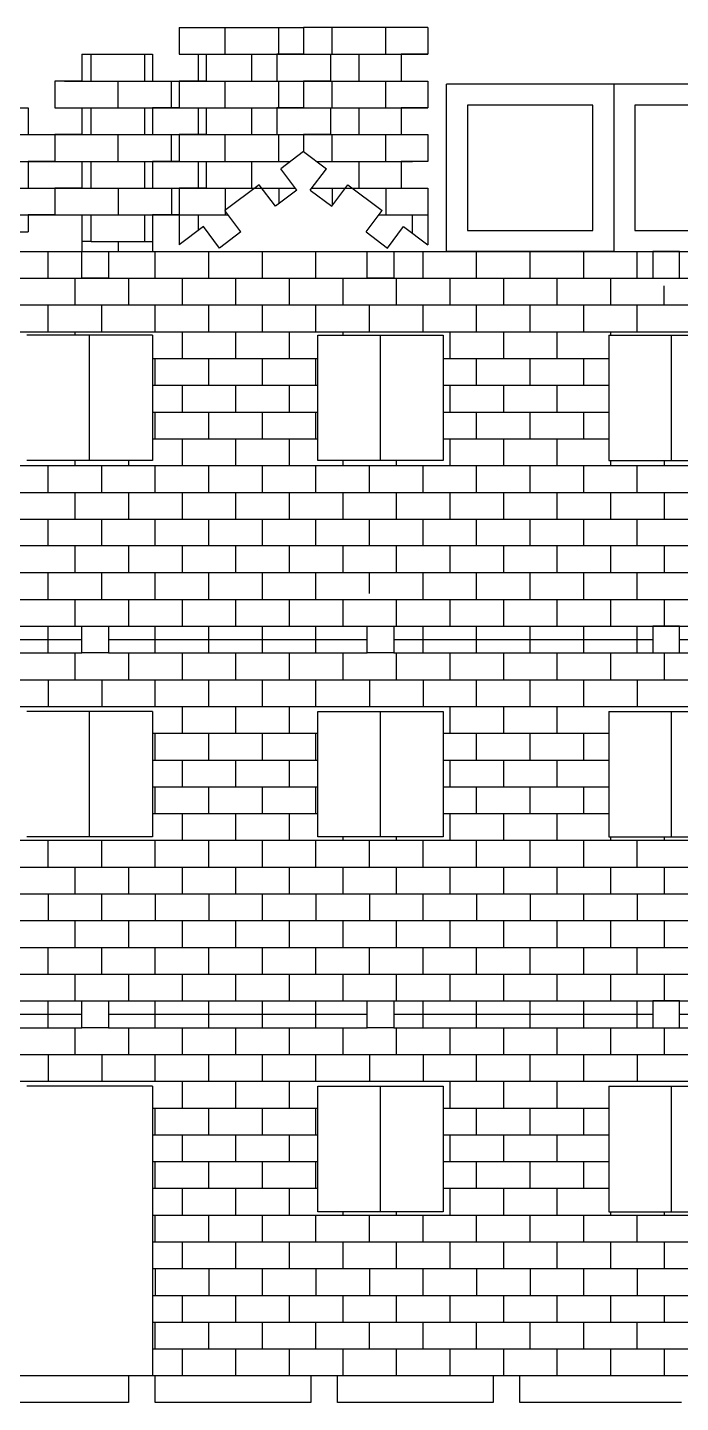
# Model space of a CAD drawing. Extents: x 5 to 412, y -104 to 220.
# Drawn here: x 107.4 to 185.5, y 47.7 to 212.1 of the extents above; entities that cross this region are included whole.
import ezdxf

# ---------------------------------------------------------------- set-up
doc = ezdxf.new("R2010")
doc.units = 0
doc.layers.get('0').update_dxf_attribs({"linetype": 'CONTINUOUS'})
doc.layers.add('ENGRAVE', color=4, linetype='CONTINUOUS')

msp = doc.modelspace()

# ---------------------------------------------------------------- linework, layer by layer
for p, q in [((125.55, 212.12), (140.41, 212.12)), ((125.55, 212.12), (125.55, 208.92)), ((140.41, 212.12), (140.41, 208.92)), ((155.26, 212.12), (140.41, 212.12)), ((155.26, 212.12), (155.26, 208.92)), ((113.89, 208.92), (113.89, 205.72)), ((113.89, 208.92), (122.35, 208.92)), ((122.35, 208.92), (122.35, 205.72)), ((125.55, 208.92), (128.75, 208.92)), ((128.75, 208.92), (128.75, 205.72)), ((140.41, 208.92), (137.21, 208.92)), ((137.21, 208.92), (137.21, 205.72)), ((140.41, 208.92), (143.61, 208.92)), ((143.61, 208.92), (143.61, 205.72)), ((155.26, 208.92), (152.06, 208.92)), ((152.06, 208.92), (152.06, 205.72)), ((113.89, 205.72), (110.69, 205.72)), ((110.69, 205.72), (110.69, 202.52)), ((122.35, 205.72), (125.55, 205.72)), ((128.75, 205.72), (125.55, 205.72)), ((125.55, 205.72), (125.55, 202.52)), ((137.21, 205.72), (140.41, 205.72)), ((140.41, 205.72), (140.41, 202.52)), ((143.61, 205.72), (140.41, 205.72)), ((152.06, 205.72), (155.26, 205.72)), ((155.26, 205.72), (155.26, 202.52)), ((157.49, 185.35), (157.49, 205.35)), ((177.49, 205.35), (157.49, 205.35)), ((177.49, 205.35), (177.49, 185.35)), ((197.49, 205.35), (177.49, 205.35)), ((99.04, 202.52), (107.49, 202.52)), ((107.49, 202.52), (107.49, 199.32)), ((110.69, 202.52), (113.89, 202.52)), ((113.89, 202.52), (113.89, 199.32)), ((125.55, 202.52), (122.35, 202.52)), ((122.35, 202.52), (122.35, 199.32)), ((125.55, 202.52), (128.75, 202.52)), ((128.75, 202.52), (128.75, 199.32)), ((140.41, 202.52), (137.21, 202.52)), ((137.21, 202.52), (137.21, 199.32)), ((140.41, 202.52), (143.61, 202.52)), ((143.61, 202.52), (143.61, 199.32)), ((155.26, 202.52), (152.06, 202.52)), ((152.06, 202.52), (152.06, 199.32)), ((174.99, 202.85), (159.99, 202.85)), ((159.99, 202.85), (159.99, 187.85)), ((174.99, 187.85), (174.99, 202.85)), ((194.99, 202.85), (179.99, 202.85)), ((179.99, 202.85), (179.99, 187.85)), ((107.49, 199.32), (110.69, 199.32)), ((113.89, 199.32), (110.69, 199.32)), ((110.69, 199.32), (110.69, 196.12)), ((122.35, 199.32), (125.55, 199.32)), ((128.75, 199.32), (125.55, 199.32)), ((125.55, 199.32), (125.55, 196.12)), ((137.21, 199.32), (140.41, 199.32)), ((140.41, 199.32), (140.41, 197.29)), ((143.61, 199.32), (140.41, 199.32)), ((152.06, 199.32), (155.26, 199.32)), ((155.26, 199.32), (155.26, 196.12)), ((140.41, 197.29), (137.68, 195.24)), ((140.41, 197.29), (143.13, 195.24)), ((110.69, 196.12), (107.49, 196.12)), ((107.49, 196.12), (107.49, 192.92)), ((110.69, 196.12), (113.89, 196.12)), ((113.89, 196.12), (113.89, 192.92)), ((125.55, 196.12), (122.35, 196.12)), ((122.35, 196.12), (122.35, 192.92)), ((125.55, 196.12), (128.75, 196.12)), ((128.75, 196.12), (128.75, 192.92)), ((155.26, 196.12), (152.06, 196.12)), ((152.06, 196.12), (152.06, 192.92)), ((139.6, 192.68), (137.68, 195.24)), ((141.21, 192.68), (143.13, 195.24)), ((107.49, 192.92), (110.69, 192.92)), ((113.89, 192.92), (110.69, 192.92)), ((110.69, 192.92), (110.69, 189.72)), ((122.35, 192.92), (125.55, 192.92)), ((128.75, 192.92), (125.55, 192.92)), ((125.55, 192.92), (125.55, 186.15)), ((135.12, 193.32), (131.01, 190.24)), ((137.04, 190.76), (135.12, 193.32)), ((139.6, 192.68), (137.04, 190.76)), ((141.21, 192.68), (143.77, 190.76)), ((143.77, 190.76), (145.69, 193.32)), ((145.69, 193.32), (149.8, 190.24)), ((152.06, 192.92), (155.26, 192.92)), ((155.26, 192.92), (155.26, 186.15)), ((110.69, 189.72), (107.49, 189.72)), ((107.49, 189.72), (107.49, 187.69)), ((110.69, 189.72), (113.89, 189.72)), ((113.89, 189.72), (113.89, 185.35)), ((125.55, 189.72), (122.35, 189.72)), ((122.35, 189.72), (122.35, 185.35)), ((132.93, 187.68), (131.01, 190.24)), ((147.88, 187.68), (149.8, 190.24)), ((99.04, 187.69), (107.49, 187.69)), ((128.45, 188.32), (125.55, 186.15)), ((130.37, 185.76), (128.45, 188.32)), ((132.93, 187.68), (130.37, 185.76)), ((147.88, 187.68), (150.44, 185.76)), ((150.44, 185.76), (152.36, 188.32)), ((152.36, 188.32), (155.26, 186.15)), ((159.99, 187.85), (174.99, 187.85)), ((179.99, 187.85), (194.99, 187.85)), ((5.31, 185.35), (396.43, 185.35)), ((113.89, 185.35), (117.09, 185.35)), ((113.89, 182.15), (113.89, 185.35)), ((117.09, 185.35), (117.09, 182.15)), ((148.01, 185.35), (151.21, 185.35)), ((148.01, 182.15), (148.01, 185.35)), ((151.21, 185.35), (151.21, 182.15)), ((177.49, 185.35), (157.49, 185.35)), ((185.33, 185.35), (182.13, 185.35)), ((182.13, 185.35), (182.13, 182.15)), ((185.33, 182.15), (185.33, 185.35)), ((117.09, 182.15), (113.89, 182.15)), ((151.21, 182.15), (148.01, 182.15)), ((182.13, 182.15), (185.33, 182.15)), ((122.34, 175.35), (107.34, 175.35)), ((114.84, 160.35), (114.84, 175.35)), ((122.34, 175.35), (122.34, 160.35)), ((142.11, 160.35), (142.11, 175.35)), ((142.11, 175.35), (157.11, 175.35)), ((149.61, 160.35), (149.61, 175.35)), ((157.11, 175.35), (157.11, 160.35)), ((176.89, 175.35), (176.89, 160.35)), ((176.89, 175.35), (191.89, 175.35)), ((184.39, 160.35), (184.39, 175.35)), ((122.34, 160.35), (107.34, 160.35)), ((157.11, 160.35), (142.11, 160.35)), ((176.89, 160.35), (191.89, 160.35)), ((113.89, 140.55), (117.09, 140.55)), ((113.89, 137.35), (113.89, 140.55)), ((117.09, 140.55), (117.09, 137.35)), ((148.01, 140.55), (151.21, 140.55)), ((148.01, 137.35), (148.01, 140.55)), ((151.21, 140.55), (151.21, 137.35)), ((185.33, 140.55), (182.13, 140.55)), ((182.13, 140.55), (182.13, 137.35)), ((185.33, 137.35), (185.33, 140.55)), ((74.59, 138.95), (113.89, 138.95)), ((117.09, 138.95), (148.01, 138.95)), ((151.21, 138.95), (182.13, 138.95)), ((185.33, 138.95), (224.63, 138.95)), ((117.09, 137.35), (113.89, 137.35)), ((151.21, 137.35), (148.01, 137.35)), ((182.13, 137.35), (185.33, 137.35)), ((122.34, 130.35), (107.34, 130.35)), ((114.84, 115.35), (114.84, 130.35)), ((122.34, 130.35), (122.34, 115.35)), ((142.11, 130.35), (157.11, 130.35)), ((142.11, 115.35), (142.11, 130.35)), ((149.61, 115.35), (149.61, 130.35)), ((157.11, 130.35), (157.11, 115.35)), ((176.89, 130.35), (176.89, 115.35)), ((176.89, 130.35), (191.89, 130.35)), ((184.39, 115.35), (184.39, 130.35)), ((122.34, 115.35), (107.34, 115.35)), ((157.11, 115.35), (142.11, 115.35)), ((176.89, 115.35), (191.89, 115.35)), ((113.89, 95.75), (117.09, 95.75)), ((113.89, 92.55), (113.89, 95.75)), ((117.09, 95.75), (117.09, 92.55)), ((148.01, 95.75), (151.21, 95.75)), ((148.01, 92.55), (148.01, 95.75)), ((151.21, 95.75), (151.21, 92.55)), ((185.33, 95.75), (182.13, 95.75)), ((182.13, 95.75), (182.13, 92.55)), ((185.33, 92.55), (185.33, 95.75)), ((74.59, 94.15), (113.89, 94.15)), ((117.09, 94.15), (148.01, 94.15)), ((151.21, 94.15), (182.13, 94.15)), ((185.33, 94.15), (224.63, 94.15)), ((117.09, 92.55), (113.89, 92.55)), ((151.21, 92.55), (148.01, 92.55)), ((182.13, 92.55), (185.33, 92.55)), ((122.34, 85.55), (107.34, 85.55)), ((122.34, 85.55), (122.34, 50.95)), ((142.11, 85.55), (157.11, 85.55)), ((142.11, 70.55), (142.11, 85.55)), ((149.61, 70.55), (149.61, 85.55)), ((157.11, 85.55), (157.11, 70.55)), ((176.89, 85.55), (176.89, 70.55)), ((176.89, 85.55), (191.89, 85.55)), ((184.39, 70.55), (184.39, 85.55)), ((157.11, 70.55), (142.11, 70.55)), ((176.89, 70.55), (191.89, 70.55)), ((205.33, 50.95), (93.89, 50.95)), ((119.49, 50.95), (119.49, 47.75)), ((122.69, 47.75), (122.69, 50.95)), ((141.28, 50.95), (141.28, 47.75)), ((144.48, 47.75), (144.48, 50.95)), ((163.07, 50.95), (163.07, 47.75)), ((166.27, 47.75), (166.27, 50.95)), ((119.49, 47.75), (100.19, 47.75)), ((141.28, 47.75), (122.69, 47.75)), ((163.07, 47.75), (144.48, 47.75)), ((185.57, 47.75), (166.27, 47.75))]:
    msp.add_line(p, q)
at = {"layer": 'ENGRAVE'}
for p, q in [((131.04, 208.92), (131.04, 212.12)), ((137.44, 208.92), (137.44, 212.12)), ((143.84, 208.92), (143.84, 212.12)), ((150.24, 208.92), (150.24, 212.12)), ((115.04, 205.72), (115.04, 208.92)), ((115.04, 208.92), (121.44, 208.92)), ((121.44, 205.72), (121.44, 208.92)), ((127.84, 205.72), (127.84, 208.92)), ((127.84, 208.92), (134.24, 208.92)), ((134.24, 205.72), (134.24, 208.92)), ((134.24, 208.92), (140.64, 208.92)), ((140.64, 208.92), (147.04, 208.92)), ((147.04, 205.72), (147.04, 208.92)), ((147.04, 208.92), (153.44, 208.92)), ((153.44, 208.92), (155.26, 208.92)), ((111.84, 205.72), (118.24, 205.72)), ((118.24, 202.52), (118.24, 205.72)), ((118.24, 205.72), (124.64, 205.72)), ((124.64, 202.52), (124.64, 205.72)), ((124.64, 205.72), (131.04, 205.72)), ((131.04, 202.52), (131.04, 205.72)), ((131.04, 205.72), (137.44, 205.72)), ((137.44, 202.52), (137.44, 205.72)), ((137.44, 205.72), (143.84, 205.72)), ((143.84, 202.52), (143.84, 205.72)), ((143.84, 205.72), (150.24, 205.72)), ((150.24, 202.52), (150.24, 205.72)), ((150.24, 205.72), (155.26, 205.72)), ((113.89, 202.52), (121.44, 202.52)), ((115.04, 199.32), (115.04, 202.52)), ((121.44, 199.32), (121.44, 202.52)), ((121.44, 202.52), (127.84, 202.52)), ((127.84, 199.32), (127.84, 202.52)), ((127.84, 202.52), (134.24, 202.52)), ((134.24, 199.32), (134.24, 202.52)), ((134.24, 202.52), (140.64, 202.52)), ((140.64, 202.52), (147.04, 202.52)), ((147.04, 199.32), (147.04, 202.52)), ((147.04, 202.52), (153.44, 202.52)), ((153.44, 202.52), (155.26, 202.52)), ((105.44, 199.32), (111.84, 199.32)), ((111.84, 199.32), (118.24, 199.32)), ((118.24, 196.12), (118.24, 199.32)), ((118.24, 199.32), (124.64, 199.32)), ((124.64, 196.12), (124.64, 199.32)), ((124.64, 199.32), (131.04, 199.32)), ((131.04, 196.12), (131.04, 199.32)), ((131.04, 199.32), (137.44, 199.32)), ((137.44, 196.12), (137.44, 199.32)), ((137.44, 199.32), (143.84, 199.32)), ((143.84, 196.12), (143.84, 199.32)), ((143.84, 199.32), (150.24, 199.32)), ((150.24, 196.12), (150.24, 199.32)), ((150.24, 199.32), (152.06, 199.32)), ((102.24, 196.12), (108.64, 196.12)), ((108.64, 196.12), (115.04, 196.12)), ((115.04, 192.92), (115.04, 196.12)), ((115.04, 196.12), (121.44, 196.12)), ((121.44, 192.92), (121.44, 196.12)), ((121.44, 196.12), (127.84, 196.12)), ((127.84, 192.92), (127.84, 196.12)), ((127.84, 196.12), (134.24, 196.12)), ((134.24, 192.92), (134.24, 196.12)), ((134.24, 196.12), (138.85, 196.12)), ((141.96, 196.12), (147.04, 196.12)), ((147.04, 192.92), (147.04, 196.12)), ((147.04, 196.12), (153.44, 196.12)), ((105.44, 192.92), (111.84, 192.92)), ((111.84, 192.92), (118.24, 192.92)), ((118.24, 192.92), (118.24, 189.72)), ((118.24, 192.92), (124.64, 192.92)), ((124.64, 192.92), (124.64, 189.72)), ((124.64, 192.92), (131.04, 192.92)), ((131.04, 192.92), (131.04, 189.72)), ((131.04, 192.92), (137.44, 192.92)), ((137.44, 192.92), (137.44, 191.06)), ((137.44, 192.92), (139.42, 192.92)), ((141.39, 192.92), (143.84, 192.92)), ((143.84, 192.92), (143.84, 190.85)), ((143.84, 192.92), (150.24, 192.92)), ((150.24, 192.92), (150.24, 189.72)), ((150.24, 192.92), (152.06, 192.92)), ((102.24, 189.72), (108.64, 189.72)), ((108.64, 189.72), (115.04, 189.72)), ((115.04, 186.52), (115.04, 189.72)), ((115.04, 189.72), (121.44, 189.72)), ((121.44, 186.52), (121.44, 189.72)), ((121.44, 189.72), (127.84, 189.72)), ((127.84, 187.86), (127.84, 189.72)), ((127.84, 189.72), (131.41, 189.72)), ((149.41, 189.72), (153.44, 189.72)), ((153.44, 187.52), (153.44, 189.72)), ((153.44, 189.72), (155.26, 189.72)), ((115.04, 186.52), (113.89, 186.52)), ((115.04, 186.52), (121.44, 186.52)), ((118.24, 186.52), (118.24, 185.29)), ((121.44, 186.52), (122.35, 186.52)), ((109.89, 182.15), (109.89, 185.35)), ((122.69, 182.15), (122.69, 185.35)), ((129.09, 182.15), (129.09, 185.35)), ((135.49, 182.15), (135.49, 185.35)), ((141.89, 182.15), (141.89, 185.35)), ((154.69, 182.15), (154.69, 185.35)), ((161.09, 182.15), (161.09, 185.35)), ((167.49, 182.15), (167.49, 185.35)), ((173.89, 182.15), (173.89, 185.35)), ((180.29, 182.15), (180.29, 185.35)), ((97.09, 182.15), (202.13, 182.15)), ((113.09, 182.15), (113.09, 178.95)), ((119.49, 182.15), (119.49, 178.95)), ((125.89, 182.15), (125.89, 178.95)), ((132.29, 182.15), (132.29, 178.95)), ((138.69, 182.15), (138.69, 178.95)), ((145.09, 182.15), (145.09, 178.95)), ((151.49, 182.15), (151.49, 178.95)), ((157.89, 182.15), (157.89, 178.95)), ((164.29, 182.15), (164.29, 178.95)), ((170.69, 182.15), (170.69, 178.95)), ((177.09, 182.15), (177.09, 178.95)), ((183.49, 178.95), (183.49, 181.25)), ((97.09, 178.95), (202.13, 178.95)), ((109.89, 175.75), (109.89, 178.95)), ((116.29, 175.75), (116.29, 178.95)), ((122.69, 175.75), (122.69, 178.95)), ((129.09, 175.75), (129.09, 178.95)), ((135.49, 175.75), (135.49, 178.95)), ((141.89, 175.75), (141.89, 178.95)), ((148.29, 175.75), (148.29, 178.95)), ((154.69, 175.75), (154.69, 178.95)), ((161.09, 175.75), (161.09, 178.95)), ((167.49, 175.75), (167.49, 178.95)), ((173.89, 175.75), (173.89, 178.95)), ((180.29, 175.75), (180.29, 178.95)), ((97.09, 175.75), (202.13, 175.75)), ((113.09, 175.75), (113.09, 175.35)), ((125.89, 175.75), (125.89, 172.55)), ((132.29, 175.75), (132.29, 172.55)), ((138.69, 175.75), (138.69, 172.55)), ((145.09, 175.75), (145.09, 175.35)), ((157.89, 175.75), (157.89, 172.55)), ((164.29, 175.75), (164.29, 172.55)), ((170.69, 175.75), (170.69, 172.55)), ((177.09, 175.75), (177.09, 175.35)), ((122.34, 172.55), (142.11, 172.55)), ((122.69, 169.35), (122.69, 172.55)), ((129.09, 169.35), (129.09, 172.55)), ((135.49, 169.35), (135.49, 172.55)), ((141.89, 169.35), (141.89, 172.55)), ((157.11, 172.55), (176.89, 172.55)), ((161.09, 169.35), (161.09, 172.55)), ((167.49, 169.35), (167.49, 172.55)), ((173.89, 169.35), (173.89, 172.55)), ((122.34, 169.35), (142.11, 169.35)), ((125.89, 169.35), (125.89, 166.15)), ((132.29, 169.35), (132.29, 166.15)), ((138.69, 169.35), (138.69, 166.15)), ((157.11, 169.35), (176.89, 169.35)), ((157.89, 169.35), (157.89, 166.15)), ((164.29, 169.35), (164.29, 166.15)), ((170.69, 169.35), (170.69, 166.15)), ((122.34, 166.15), (142.11, 166.15)), ((122.69, 162.95), (122.69, 166.15)), ((129.09, 162.95), (129.09, 166.15)), ((135.49, 162.95), (135.49, 166.15)), ((141.89, 162.95), (141.89, 166.15)), ((157.11, 166.15), (176.89, 166.15)), ((161.09, 162.95), (161.09, 166.15)), ((167.49, 162.95), (167.49, 166.15)), ((173.89, 162.95), (173.89, 166.15)), ((122.34, 162.95), (142.11, 162.95)), ((125.89, 162.95), (125.89, 159.75)), ((132.29, 162.95), (132.29, 159.75)), ((138.69, 162.95), (138.69, 159.75)), ((157.11, 162.95), (176.89, 162.95)), ((157.89, 162.95), (157.89, 159.75)), ((164.29, 162.95), (164.29, 159.75)), ((170.69, 162.95), (170.69, 159.75)), ((97.09, 159.75), (202.13, 159.75)), ((109.89, 156.55), (109.89, 159.75)), ((113.09, 160.35), (113.09, 159.75)), ((116.29, 156.55), (116.29, 159.75)), ((119.49, 160.35), (119.49, 159.75)), ((122.69, 156.55), (122.69, 159.75)), ((129.09, 156.55), (129.09, 159.75)), ((135.49, 156.55), (135.49, 159.75)), ((141.89, 156.55), (141.89, 159.75)), ((145.09, 160.35), (145.09, 159.75)), ((148.29, 156.55), (148.29, 159.75)), ((151.49, 160.35), (151.49, 159.75)), ((154.69, 156.55), (154.69, 159.75)), ((161.09, 156.55), (161.09, 159.75)), ((167.49, 156.55), (167.49, 159.75)), ((173.89, 156.55), (173.89, 159.75)), ((177.09, 160.35), (177.09, 159.75)), ((180.29, 156.55), (180.29, 159.75)), ((183.49, 160.35), (183.49, 159.75)), ((97.09, 156.55), (202.13, 156.55)), ((113.09, 156.55), (113.09, 153.35)), ((119.49, 156.55), (119.49, 153.35)), ((125.89, 156.55), (125.89, 153.35)), ((132.29, 156.55), (132.29, 153.35)), ((138.69, 156.55), (138.69, 153.35)), ((145.09, 156.55), (145.09, 153.35)), ((151.49, 156.55), (151.49, 153.35)), ((157.89, 156.55), (157.89, 153.35)), ((164.29, 156.55), (164.29, 153.35)), ((170.69, 156.55), (170.69, 153.35)), ((177.09, 156.55), (177.09, 153.35)), ((183.49, 156.55), (183.49, 153.35)), ((97.09, 153.35), (202.13, 153.35)), ((109.89, 150.15), (109.89, 153.35)), ((116.29, 150.15), (116.29, 153.35)), ((122.69, 150.15), (122.69, 153.35)), ((129.09, 150.15), (129.09, 153.35)), ((135.49, 150.15), (135.49, 153.35)), ((141.89, 150.15), (141.89, 153.35)), ((148.29, 150.15), (148.29, 153.35)), ((154.69, 150.15), (154.69, 153.35)), ((161.09, 150.15), (161.09, 153.35)), ((167.49, 150.15), (167.49, 153.35)), ((173.89, 150.15), (173.89, 153.35)), ((180.29, 150.15), (180.29, 153.35)), ((202.13, 150.15), (97.09, 150.15)), ((113.09, 150.15), (113.09, 146.95)), ((119.49, 150.15), (119.49, 146.95)), ((125.89, 150.15), (125.89, 146.95)), ((132.29, 150.15), (132.29, 146.95)), ((138.69, 150.15), (138.69, 146.95)), ((145.09, 150.15), (145.09, 146.95)), ((151.49, 150.15), (151.49, 146.95)), ((157.89, 150.15), (157.89, 146.95)), ((164.29, 150.15), (164.29, 146.95)), ((170.69, 150.15), (170.69, 146.95)), ((177.09, 150.15), (177.09, 146.95)), ((183.49, 150.15), (183.49, 146.95)), ((97.09, 146.95), (202.13, 146.95)), ((109.89, 143.75), (109.89, 146.95)), ((116.29, 143.75), (116.29, 146.95)), ((122.69, 143.75), (122.69, 146.95)), ((129.09, 143.75), (129.09, 146.95)), ((135.49, 143.75), (135.49, 146.95)), ((141.89, 143.75), (141.89, 146.95)), ((148.29, 144.45), (148.29, 146.95)), ((154.69, 143.75), (154.69, 146.95)), ((161.09, 143.75), (161.09, 146.95)), ((167.49, 143.75), (167.49, 146.95)), ((173.89, 143.75), (173.89, 146.95)), ((180.29, 143.75), (180.29, 146.95)), ((97.09, 143.75), (202.13, 143.75)), ((113.09, 143.75), (113.09, 140.55)), ((119.49, 143.75), (119.49, 140.55)), ((125.89, 143.75), (125.89, 140.55)), ((132.29, 143.75), (132.29, 140.55)), ((138.69, 143.75), (138.69, 140.55)), ((145.09, 143.75), (145.09, 140.55)), ((151.49, 143.75), (151.49, 140.55)), ((157.89, 143.75), (157.89, 140.55)), ((164.29, 143.75), (164.29, 140.55)), ((170.69, 143.75), (170.69, 140.55)), ((177.09, 143.75), (177.09, 140.55)), ((183.49, 143.75), (183.49, 140.55)), ((97.09, 140.55), (202.13, 140.55)), ((109.89, 137.35), (109.89, 140.55)), ((122.69, 137.35), (122.69, 140.55)), ((129.09, 137.35), (129.09, 140.55)), ((135.49, 137.35), (135.49, 140.55)), ((141.89, 137.35), (141.89, 140.55)), ((154.69, 137.35), (154.69, 140.55)), ((161.09, 137.35), (161.09, 140.55)), ((167.49, 137.35), (167.49, 140.55)), ((173.89, 137.35), (173.89, 140.55)), ((180.29, 137.35), (180.29, 140.55)), ((97.09, 137.35), (113.89, 137.35)), ((113.09, 137.35), (113.09, 134.15)), ((117.09, 137.35), (148.01, 137.35)), ((119.49, 137.35), (119.49, 134.15)), ((125.89, 137.35), (125.89, 134.15)), ((132.29, 137.35), (132.29, 134.15)), ((138.69, 137.35), (138.69, 134.15)), ((145.09, 137.35), (145.09, 134.15)), ((151.21, 137.35), (182.13, 137.35)), ((151.49, 137.35), (151.49, 134.15)), ((157.89, 137.35), (157.89, 134.15)), ((164.29, 137.35), (164.29, 134.15)), ((170.69, 137.35), (170.69, 134.15)), ((177.09, 137.35), (177.09, 134.15)), ((183.49, 137.35), (183.49, 134.15)), ((185.33, 137.35), (202.13, 137.35)), ((97.09, 134.15), (202.13, 134.15)), ((109.89, 134.15), (109.89, 130.95)), ((116.29, 134.15), (116.29, 130.95)), ((122.69, 130.95), (122.69, 134.15)), ((129.09, 130.95), (129.09, 134.15)), ((135.49, 130.95), (135.49, 134.15)), ((141.89, 130.95), (141.89, 134.15)), ((148.29, 134.15), (148.29, 130.95)), ((154.69, 134.15), (154.69, 130.95)), ((161.09, 130.95), (161.09, 134.15)), ((167.49, 130.95), (167.49, 134.15)), ((173.89, 130.95), (173.89, 134.15)), ((180.29, 134.15), (180.29, 130.95)), ((97.09, 130.95), (202.13, 130.95)), ((125.89, 130.95), (125.89, 127.75)), ((132.29, 130.95), (132.29, 127.75)), ((138.69, 130.95), (138.69, 127.75)), ((157.89, 130.95), (157.89, 127.75)), ((164.29, 130.95), (164.29, 127.75)), ((170.69, 130.95), (170.69, 127.75)), ((122.34, 127.75), (142.11, 127.75)), ((122.69, 124.55), (122.69, 127.75)), ((129.09, 124.55), (129.09, 127.75)), ((135.49, 124.55), (135.49, 127.75)), ((141.89, 124.55), (141.89, 127.75)), ((157.11, 127.75), (176.89, 127.75)), ((161.09, 124.55), (161.09, 127.75)), ((167.49, 124.55), (167.49, 127.75)), ((173.89, 124.55), (173.89, 127.75)), ((122.34, 124.55), (142.11, 124.55)), ((125.89, 124.55), (125.89, 121.35)), ((132.29, 124.55), (132.29, 121.35)), ((138.69, 124.55), (138.69, 121.35)), ((157.11, 124.55), (176.89, 124.55)), ((157.89, 124.55), (157.89, 121.35)), ((164.29, 124.55), (164.29, 121.35)), ((170.69, 124.55), (170.69, 121.35)), ((122.34, 121.35), (142.11, 121.35)), ((122.69, 118.15), (122.69, 121.35)), ((129.09, 118.15), (129.09, 121.35)), ((135.49, 118.15), (135.49, 121.35)), ((141.89, 118.15), (141.89, 121.35)), ((157.11, 121.35), (176.89, 121.35)), ((161.09, 118.15), (161.09, 121.35)), ((167.49, 118.15), (167.49, 121.35)), ((173.89, 118.15), (173.89, 121.35)), ((122.34, 118.15), (142.11, 118.15)), ((125.89, 118.15), (125.89, 114.95)), ((132.29, 118.15), (132.29, 114.95)), ((138.69, 118.15), (138.69, 114.95)), ((157.11, 118.15), (176.89, 118.15)), ((157.89, 118.15), (157.89, 114.95)), ((164.29, 118.15), (164.29, 114.95)), ((170.69, 118.15), (170.69, 114.95)), ((145.09, 115.35), (145.09, 114.95)), ((151.49, 115.35), (151.49, 114.95)), ((177.09, 115.35), (177.09, 114.95)), ((183.49, 115.35), (183.49, 114.95)), ((97.09, 114.95), (202.13, 114.95)), ((109.89, 111.75), (109.89, 114.95)), ((116.29, 111.75), (116.29, 114.95)), ((122.69, 111.75), (122.69, 114.95)), ((129.09, 111.75), (129.09, 114.95)), ((135.49, 111.75), (135.49, 114.95)), ((141.89, 111.75), (141.89, 114.95)), ((148.29, 111.75), (148.29, 114.95)), ((154.69, 111.75), (154.69, 114.95)), ((161.09, 111.75), (161.09, 114.95)), ((167.49, 111.75), (167.49, 114.95)), ((173.89, 111.75), (173.89, 114.95)), ((180.29, 111.75), (180.29, 114.95)), ((97.09, 111.75), (202.13, 111.75)), ((113.09, 111.75), (113.09, 108.55)), ((119.49, 111.75), (119.49, 108.55)), ((125.89, 111.75), (125.89, 108.55)), ((132.29, 111.75), (132.29, 108.55)), ((138.69, 111.75), (138.69, 108.55)), ((145.09, 111.75), (145.09, 108.55)), ((151.49, 111.75), (151.49, 108.55)), ((157.89, 111.75), (157.89, 108.55)), ((164.29, 111.75), (164.29, 108.55)), ((170.69, 111.75), (170.69, 108.55)), ((177.09, 111.75), (177.09, 108.55)), ((183.49, 111.75), (183.49, 108.55)), ((97.09, 108.55), (202.13, 108.55)), ((109.91, 105.35), (109.91, 108.55)), ((116.31, 105.35), (116.31, 108.55)), ((122.71, 105.35), (122.71, 108.55)), ((129.11, 105.35), (129.11, 108.55)), ((135.51, 105.35), (135.51, 108.55)), ((141.91, 105.35), (141.91, 108.55)), ((148.31, 105.35), (148.31, 108.55)), ((154.71, 105.35), (154.71, 108.55)), ((161.11, 105.35), (161.11, 108.55)), ((167.51, 105.35), (167.51, 108.55)), ((173.91, 105.35), (173.91, 108.55)), ((180.31, 105.35), (180.31, 108.55)), ((97.09, 105.35), (202.13, 105.35)), ((113.09, 105.35), (113.09, 102.15)), ((119.49, 105.35), (119.49, 102.15)), ((122.34, 105.35), (202.13, 105.35)), ((125.89, 105.35), (125.89, 102.15)), ((132.29, 105.35), (132.29, 102.15)), ((138.69, 105.35), (138.69, 102.15)), ((145.09, 105.35), (145.09, 102.15)), ((151.49, 105.35), (151.49, 102.15)), ((157.89, 105.35), (157.89, 102.15)), ((164.29, 105.35), (164.29, 102.15)), ((170.69, 105.35), (170.69, 102.15)), ((177.09, 105.35), (177.09, 102.15)), ((183.49, 105.35), (183.49, 102.15)), ((97.09, 102.15), (202.13, 102.15)), ((109.89, 98.95), (109.89, 102.15)), ((116.29, 98.95), (116.29, 102.15)), ((122.69, 98.95), (122.69, 102.15)), ((129.09, 98.95), (129.09, 102.15)), ((135.49, 98.95), (135.49, 102.15)), ((141.89, 98.95), (141.89, 102.15)), ((148.29, 98.95), (148.29, 102.15)), ((154.69, 98.95), (154.69, 102.15)), ((161.09, 98.95), (161.09, 102.15)), ((167.49, 98.95), (167.49, 102.15)), ((173.89, 98.95), (173.89, 102.15)), ((180.29, 98.95), (180.29, 102.15)), ((97.09, 98.95), (202.13, 98.95)), ((113.09, 98.95), (113.09, 95.75)), ((119.49, 98.95), (119.49, 95.75)), ((125.89, 98.95), (125.89, 95.75)), ((132.29, 98.95), (132.29, 95.75)), ((138.69, 98.95), (138.69, 95.75)), ((145.09, 98.95), (145.09, 95.75)), ((151.49, 98.95), (151.49, 95.75)), ((157.89, 98.95), (157.89, 95.75)), ((164.29, 98.95), (164.29, 95.75)), ((170.69, 98.95), (170.69, 95.75)), ((177.09, 98.95), (177.09, 95.75)), ((183.49, 98.95), (183.49, 95.75)), ((97.09, 95.75), (202.13, 95.75)), ((109.89, 92.55), (109.89, 95.75)), ((122.69, 92.55), (122.69, 95.75)), ((129.09, 92.55), (129.09, 95.75)), ((135.49, 92.55), (135.49, 95.75)), ((141.89, 92.55), (141.89, 95.75)), ((154.69, 92.55), (154.69, 95.75)), ((161.09, 92.55), (161.09, 95.75)), ((167.49, 92.55), (167.49, 95.75)), ((173.89, 92.55), (173.89, 95.75)), ((180.29, 92.55), (180.29, 95.75)), ((97.09, 92.55), (113.89, 92.55)), ((113.09, 92.55), (113.09, 89.35)), ((117.09, 92.55), (148.01, 92.55)), ((119.49, 92.55), (119.49, 89.35)), ((125.89, 92.55), (125.89, 89.35)), ((132.29, 92.55), (132.29, 89.35)), ((138.69, 92.55), (138.69, 89.35)), ((145.09, 92.55), (145.09, 89.35)), ((151.21, 92.55), (182.13, 92.55)), ((151.49, 92.55), (151.49, 89.35)), ((157.89, 92.55), (157.89, 89.35)), ((164.29, 92.55), (164.29, 89.35)), ((170.69, 92.55), (170.69, 89.35)), ((177.09, 92.55), (177.09, 89.35)), ((183.49, 92.55), (183.49, 89.35)), ((185.33, 92.55), (202.13, 92.55)), ((97.09, 89.35), (202.13, 89.35)), ((109.89, 89.35), (109.89, 86.15)), ((116.29, 89.35), (116.29, 86.15)), ((122.69, 86.15), (122.69, 89.35)), ((129.09, 86.15), (129.09, 89.35)), ((135.49, 86.15), (135.49, 89.35)), ((141.89, 86.15), (141.89, 89.35)), ((148.29, 89.35), (148.29, 86.15)), ((154.69, 89.35), (154.69, 86.15)), ((161.09, 86.15), (161.09, 89.35)), ((167.49, 86.15), (167.49, 89.35)), ((173.89, 86.15), (173.89, 89.35)), ((180.29, 89.35), (180.29, 86.15)), ((97.09, 86.15), (202.13, 86.15)), ((125.89, 86.15), (125.89, 82.95)), ((132.29, 86.15), (132.29, 82.95)), ((138.69, 86.15), (138.69, 82.95)), ((157.89, 86.15), (157.89, 82.95)), ((164.29, 86.15), (164.29, 82.95)), ((170.69, 86.15), (170.69, 82.95)), ((122.34, 82.95), (142.11, 82.95)), ((122.69, 79.75), (122.69, 82.95)), ((129.09, 79.75), (129.09, 82.95)), ((135.49, 79.75), (135.49, 82.95)), ((141.89, 79.75), (141.89, 82.95)), ((157.11, 82.95), (176.89, 82.95)), ((161.09, 79.75), (161.09, 82.95)), ((167.49, 79.75), (167.49, 82.95)), ((173.89, 79.75), (173.89, 82.95)), ((122.34, 79.75), (142.11, 79.75)), ((125.89, 79.75), (125.89, 76.55)), ((132.29, 79.75), (132.29, 76.55)), ((138.69, 79.75), (138.69, 76.55)), ((157.11, 79.75), (176.89, 79.75)), ((157.89, 79.75), (157.89, 76.55)), ((164.29, 79.75), (164.29, 76.55)), ((170.69, 79.75), (170.69, 76.55)), ((122.34, 76.55), (142.11, 76.55)), ((122.69, 73.35), (122.69, 76.55)), ((129.09, 73.35), (129.09, 76.55)), ((135.49, 73.35), (135.49, 76.55)), ((141.89, 73.35), (141.89, 76.55)), ((157.11, 76.55), (176.89, 76.55)), ((161.09, 73.35), (161.09, 76.55)), ((167.49, 73.35), (167.49, 76.55)), ((173.89, 73.35), (173.89, 76.55)), ((122.34, 73.35), (142.11, 73.35)), ((125.89, 73.35), (125.89, 70.15)), ((132.29, 73.35), (132.29, 70.15)), ((138.69, 73.35), (138.69, 70.15)), ((157.11, 73.35), (176.89, 73.35)), ((157.89, 73.35), (157.89, 70.15)), ((164.29, 73.35), (164.29, 70.15)), ((170.69, 73.35), (170.69, 70.15)), ((122.34, 70.15), (202.13, 70.15)), ((122.69, 66.95), (122.69, 70.15)), ((129.09, 66.95), (129.09, 70.15)), ((135.49, 66.95), (135.49, 70.15)), ((141.89, 66.95), (141.89, 70.15)), ((145.09, 70.55), (145.09, 70.15)), ((148.29, 66.95), (148.29, 70.15)), ((151.49, 70.55), (151.49, 70.15)), ((154.69, 66.95), (154.69, 70.15)), ((161.09, 66.95), (161.09, 70.15)), ((167.49, 66.95), (167.49, 70.15)), ((173.89, 66.95), (173.89, 70.15)), ((177.09, 70.55), (177.09, 70.15)), ((180.29, 66.95), (180.29, 70.15)), ((183.49, 70.55), (183.49, 70.15)), ((122.34, 66.95), (202.13, 66.95)), ((125.89, 66.95), (125.89, 63.75)), ((132.29, 66.95), (132.29, 63.75)), ((138.69, 66.95), (138.69, 63.75)), ((145.09, 66.95), (145.09, 63.75)), ((151.49, 66.95), (151.49, 63.75)), ((157.89, 66.95), (157.89, 63.75)), ((164.29, 66.95), (164.29, 63.75)), ((170.69, 66.95), (170.69, 63.75)), ((177.09, 66.95), (177.09, 63.75)), ((183.49, 66.95), (183.49, 63.75)), ((122.34, 63.75), (202.13, 63.75)), ((122.71, 60.55), (122.71, 63.75)), ((129.11, 60.55), (129.11, 63.75)), ((135.51, 60.55), (135.51, 63.75)), ((141.91, 60.55), (141.91, 63.75)), ((148.31, 60.55), (148.31, 63.75)), ((154.71, 60.55), (154.71, 63.75)), ((161.11, 60.55), (161.11, 63.75)), ((167.51, 60.55), (167.51, 63.75)), ((173.91, 60.55), (173.91, 63.75)), ((180.31, 60.55), (180.31, 63.75)), ((122.34, 60.55), (202.13, 60.55)), ((122.34, 60.55), (202.13, 60.55)), ((125.89, 60.55), (125.89, 57.35)), ((132.29, 60.55), (132.29, 57.35)), ((138.69, 60.55), (138.69, 57.35)), ((145.09, 60.55), (145.09, 57.35)), ((151.49, 60.55), (151.49, 57.35)), ((157.89, 60.55), (157.89, 57.35)), ((164.29, 60.55), (164.29, 57.35)), ((170.69, 60.55), (170.69, 57.35)), ((177.09, 60.55), (177.09, 57.35)), ((183.49, 60.55), (183.49, 57.35)), ((122.34, 57.35), (202.13, 57.35)), ((122.69, 54.15), (122.69, 57.35)), ((129.09, 54.15), (129.09, 57.35)), ((135.49, 54.15), (135.49, 57.35)), ((141.89, 54.15), (141.89, 57.35)), ((148.29, 54.15), (148.29, 57.35)), ((154.69, 54.15), (154.69, 57.35)), ((161.09, 54.15), (161.09, 57.35)), ((167.49, 54.15), (167.49, 57.35)), ((173.89, 54.15), (173.89, 57.35)), ((180.29, 54.15), (180.29, 57.35)), ((122.34, 54.15), (202.13, 54.15)), ((125.89, 54.15), (125.89, 50.95)), ((132.29, 54.15), (132.29, 50.95)), ((138.69, 54.15), (138.69, 50.95)), ((145.09, 54.15), (145.09, 50.95)), ((151.49, 54.15), (151.49, 50.95)), ((157.89, 54.15), (157.89, 50.95)), ((164.29, 54.15), (164.29, 50.95)), ((170.69, 54.15), (170.69, 50.95)), ((177.09, 54.15), (177.09, 50.95)), ((183.49, 54.15), (183.49, 50.95))]:
    msp.add_line(p, q, dxfattribs=at)

doc.saveas('drawing.dxf')
